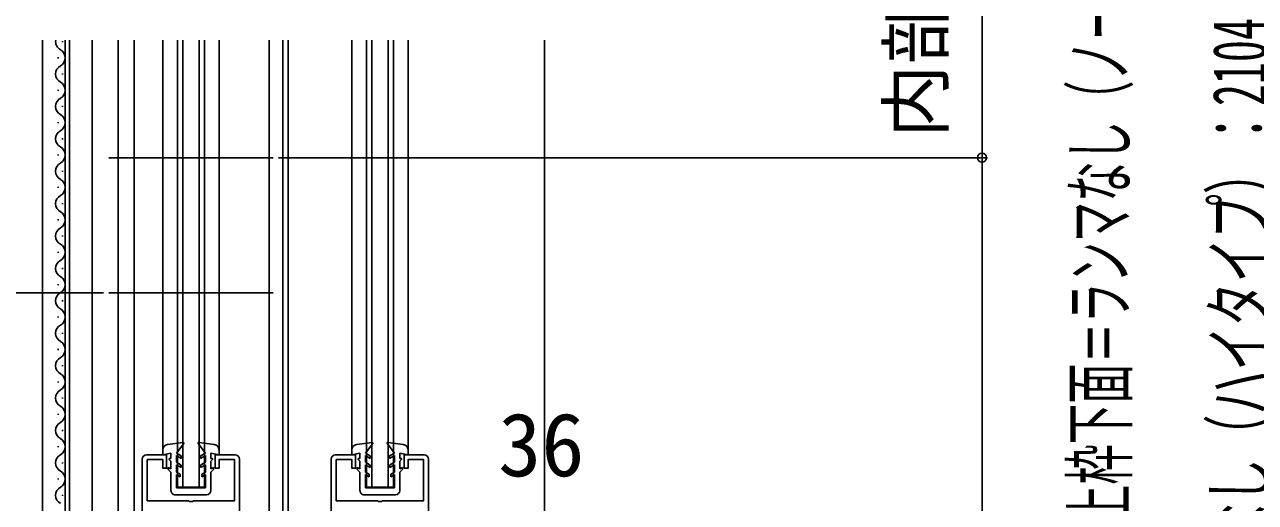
# Model space of a CAD drawing. Units: millimetres, scale not verified. Extents: x -700 to 700, y -1044 to 1037.
# Drawn here: x -299.3 to -71.4, y 187.9 to 276.4 of the extents above; entities that cross this region are included whole.
import ezdxf
from ezdxf.enums import TextEntityAlignment as Align

# ---------------------------------------------------------------- set-up
doc = ezdxf.new("R2010")
doc.units = ezdxf.units.MM
doc.header["$LTSCALE"] = 6
for name, color, linetype in [('0-3_YKK_11', 7, 'Continuous'), ('0-4_YKK_12', 2, 'Continuous'), ('0-5_YKK_13', 4, 'Continuous'), ('0-6_YKK_D', 6, 'Continuous')]:
    doc.layers.add(name, color=color, linetype=linetype)
doc.styles.add('ＭＳ ゴシック', font='')
doc.styles.get('ＭＳ ゴシック').set_extended_font_data('MS Gothic')

msp = doc.modelspace()

# ---------------------------------------------------------------- linework, layer by layer
at = {"layer": '0-3_YKK_11'}
for p, q in [((-277.5, 195.919), (-277.5, 87.719)), ((-242.5, 195.918), (-242.5, 105.718))]:
    msp.add_line(p, q, dxfattribs=at)
for points in [[(-260.3, 196.719), (-264, 196.719), (-264, 194.219), (-263.3, 194.219), (-263.3, 195.819), (-260.4, 195.819), (-260.4, 188.219), (-268.042, 188.219), (-268.225, 188.099), (-268.775, 188.099), (-268.958, 188.219), (-276.6, 188.219), (-276.6, 195.819), (-273.7, 195.819), (-273.7, 194.219), (-273, 194.219), (-273, 196.719), (-276.7, 196.719)], [(-225.3, 196.718), (-229, 196.718), (-229, 194.218), (-228.3, 194.218), (-228.3, 195.818), (-225.4, 195.818), (-225.4, 188.218), (-233.042, 188.218), (-233.225, 188.098), (-233.775, 188.098), (-233.958, 188.218), (-241.6, 188.218), (-241.6, 195.818), (-238.7, 195.818), (-238.7, 194.218), (-238, 194.218), (-238, 196.718), (-241.7, 196.718)], [(-275.3, 95.519), (-276.6, 95.519), (-276.6, 104.819), (-260.4, 104.819), (-260.4, 94.719), (-259.5, 94.719), (-259.5, 195.919)], [(-240.3, 113.518), (-241.6, 113.518), (-241.6, 122.818), (-225.4, 122.818), (-225.4, 112.718), (-224.5, 112.718), (-224.5, 195.918)]]:
    msp.add_lwpolyline(points, dxfattribs=at)
for centre, start, end in [((-276.7, 195.919), 90.00001, 179.99999), ((-260.3, 195.919), 0.00001, 89.99999), ((-241.7, 195.918), 90.00001, 179.99999), ((-225.3, 195.918), 0.00001, 89.99999)]:
    msp.add_arc(centre, 0.8, start, end, dxfattribs=at)
at = {"layer": '0-4_YKK_12'}
for p, q in [((-291.798, 131.218), (-291.798, 273.514)), ((-290.998, 131.218), (-290.998, 273.514)), ((-286.798, 131.218), (-286.798, 273.514)), ((-281.998, 86.218), (-281.998, 273.514)), ((-279, 273.514), (-279, 86.719)), ((-273.7, 273.514), (-273.7, 197.649)), ((-271, 190.719), (-271, 273.514)), ((-270, 190.719), (-270, 273.514)), ((-267, 190.719), (-267, 273.514)), ((-266, 190.719), (-266, 273.514)), ((-263.3, 273.514), (-263.3, 197.649)), ((-254, 273.514), (-254, 94.719)), ((-251.5, 273.514), (-251.5, 104.718)), ((-250.5, -224.281), (-250.5, 273.514)), ((-238.7, 273.514), (-238.7, 197.613)), ((-236, 190.718), (-236, 273.514)), ((-235, 190.718), (-235, 273.514)), ((-232, 190.718), (-232, 273.514)), ((-231, 190.718), (-231, 273.514)), ((-228.3, 273.514), (-228.3, 197.613)), ((-203, 273.514), (-203, 167.718)), ((-283.7, 251.719), (-253.3, 251.719)), ((-283.7, 226.719), (-253.3, 226.719)), ((-271, 190.719), (-266, 190.719)), ((-236, 190.718), (-231, 190.718))]:
    msp.add_line(p, q, dxfattribs=at)
msp.add_lwpolyline([(-295.998, 273.514), (-295.998, 86.216), (-289.797, 86.216)], dxfattribs=at)
at = {"layer": '0-5_YKK_13'}
for p, q in [((-292.299, 273.117), (-292.299, 273.317)), ((-293.059, 270.117), (-293.059, 270.317)), ((-292.299, 267.117), (-292.299, 267.317)), ((-293.059, 264.117), (-293.059, 264.317)), ((-292.299, 261.117), (-292.299, 261.317)), ((-293.059, 258.117), (-293.059, 258.317)), ((-292.299, 255.117), (-292.299, 255.317)), ((-293.059, 252.117), (-293.059, 252.317)), ((-292.299, 249.117), (-292.299, 249.317)), ((-293.059, 246.117), (-293.059, 246.317)), ((-292.299, 243.117), (-292.299, 243.317)), ((-293.059, 240.117), (-293.059, 240.317)), ((-292.299, 237.117), (-292.299, 237.317)), ((-293.059, 234.117), (-293.059, 234.317)), ((-292.299, 231.117), (-292.299, 231.317)), ((-293.059, 228.117), (-293.059, 228.317)), ((-292.299, 225.117), (-292.299, 225.317)), ((-293.059, 222.117), (-293.059, 222.317)), ((-292.299, 219.117), (-292.299, 219.317)), ((-293.059, 216.117), (-293.059, 216.317)), ((-292.299, 213.117), (-292.299, 213.317)), ((-293.059, 210.117), (-293.059, 210.317)), ((-292.299, 207.117), (-292.299, 207.317)), ((-293.059, 204.117), (-293.059, 204.317)), ((-292.299, 201.117), (-292.299, 201.317)), ((-293.059, 198.117), (-293.059, 198.317)), ((-272.832, 198.64), (-269.966, 199.023)), ((-271.2, 197.025), (-269.831, 198.782)), ((-265.8, 197.024), (-267.168, 198.782)), ((-264.167, 198.64), (-267.033, 199.023)), ((-237.832, 198.64), (-234.966, 199.023)), ((-236.2, 197.024), (-234.831, 198.782)), ((-230.8, 197.024), (-232.168, 198.782)), ((-229.167, 198.64), (-232.033, 199.023)), ((-272.2, 196.025), (-272.2, 197.025)), ((-271.2, 197.025), (-270.299, 196.505)), ((-271.2, 196.563), (-271.2, 195.325)), ((-271.2, 196.563), (-270.299, 196.043)), ((-270.299, 196.505), (-270.299, 196.043)), ((-265.8, 197.024), (-266.7, 196.505)), ((-265.8, 196.563), (-266.7, 196.043)), ((-266.7, 196.505), (-266.7, 196.043)), ((-265.8, 196.563), (-265.8, 195.325)), ((-264.8, 196.024), (-264.8, 197.024)), ((-237.2, 196.024), (-237.2, 197.024)), ((-236.2, 197.024), (-235.299, 196.504)), ((-236.2, 196.562), (-236.2, 195.324)), ((-236.2, 196.562), (-235.299, 196.043)), ((-235.299, 196.504), (-235.299, 196.043)), ((-230.8, 197.024), (-231.7, 196.504)), ((-230.8, 196.562), (-231.7, 196.043)), ((-231.7, 196.504), (-231.7, 196.043)), ((-230.8, 196.562), (-230.8, 195.324)), ((-229.8, 196.024), (-229.8, 197.024)), ((-292.299, 195.117), (-292.299, 195.317)), ((-272.7, 194.391), (-272.2, 194.102)), ((-272.7, 194.024), (-272.7, 194.391)), ((-272.2, 193.525), (-272.7, 194.024)), ((-272.2, 195.525), (-272.499, 195.824)), ((-272.2, 194.102), (-272.2, 195.525)), ((-270.299, 194.805), (-271.2, 195.325)), ((-270.299, 194.343), (-271.2, 194.863)), ((-271.2, 194.863), (-271.2, 193.525)), ((-270.299, 194.805), (-270.299, 194.343)), ((-266.7, 194.805), (-265.8, 195.325)), ((-266.7, 194.343), (-265.8, 194.863)), ((-266.7, 194.805), (-266.7, 194.343)), ((-265.8, 194.863), (-265.8, 193.525)), ((-264.8, 195.525), (-264.5, 195.824)), ((-264.8, 194.102), (-264.8, 195.525)), ((-264.3, 194.391), (-264.8, 194.102)), ((-264.8, 193.524), (-264.3, 194.024)), ((-264.3, 194.024), (-264.3, 194.391)), ((-237.7, 194.39), (-237.2, 194.102)), ((-237.7, 194.024), (-237.7, 194.39)), ((-237.2, 193.524), (-237.7, 194.024)), ((-237.2, 195.524), (-237.499, 195.824)), ((-237.2, 194.102), (-237.2, 195.524)), ((-235.299, 194.805), (-236.2, 195.324)), ((-235.299, 194.343), (-236.2, 194.862)), ((-236.2, 194.862), (-236.2, 193.524)), ((-235.299, 194.805), (-235.299, 194.343)), ((-231.7, 194.805), (-230.8, 195.324)), ((-231.7, 194.343), (-230.8, 194.862)), ((-231.7, 194.805), (-231.7, 194.343)), ((-230.8, 194.862), (-230.8, 193.524)), ((-229.8, 195.524), (-229.5, 195.824)), ((-229.8, 194.102), (-229.8, 195.524)), ((-229.3, 194.39), (-229.8, 194.102)), ((-229.8, 193.524), (-229.3, 194.024)), ((-229.3, 194.024), (-229.3, 194.39)), ((-293.059, 192.117), (-293.059, 192.317)), ((-272.2, 190.118), (-272.2, 193.525)), ((-271.2, 193.525), (-270.499, 193.12)), ((-270.499, 192.658), (-271.2, 193.063)), ((-271.2, 193.063), (-271.2, 190.618)), ((-270.499, 193.12), (-270.499, 192.658)), ((-265.8, 193.525), (-266.5, 193.12)), ((-266.5, 193.12), (-266.5, 192.658)), ((-266.5, 192.658), (-265.8, 193.063)), ((-265.8, 193.063), (-265.8, 190.623)), ((-264.8, 190.124), (-264.8, 193.524)), ((-237.2, 190.117), (-237.2, 193.524)), ((-236.2, 193.524), (-235.499, 193.12)), ((-235.499, 192.658), (-236.2, 193.062)), ((-236.2, 193.062), (-236.2, 190.617)), ((-235.499, 193.12), (-235.499, 192.658)), ((-230.8, 193.524), (-231.5, 193.12)), ((-231.5, 193.12), (-231.5, 192.658)), ((-231.5, 192.658), (-230.8, 193.062)), ((-230.8, 193.062), (-230.8, 190.623)), ((-229.8, 190.123), (-229.8, 193.524)), ((-292.299, 189.117), (-292.299, 189.317)), ((-271.399, 189.318), (-265.599, 189.324)), ((-271.2, 190.618), (-265.8, 190.623)), ((-236.399, 189.317), (-230.599, 189.323)), ((-236.2, 190.617), (-230.8, 190.623))]:
    msp.add_line(p, q, dxfattribs=at)
for points in [[(-272.2, 197.025), (-273.7, 196.725), (-273.7, 197.649)], [(-272.199, 196.025), (-272.499, 196.025), (-272.499, 195.824)], [(-264.8, 197.024), (-263.3, 196.724), (-263.3, 197.649)], [(-264.8, 196.024), (-264.5, 196.024), (-264.5, 195.824)], [(-237.2, 197.024), (-238.7, 196.724), (-238.7, 197.649)], [(-237.199, 196.024), (-237.499, 196.024), (-237.499, 195.824)], [(-229.8, 197.024), (-228.3, 196.724), (-228.3, 197.649)], [(-229.8, 196.024), (-229.5, 196.024), (-229.5, 195.824)]]:
    msp.add_lwpolyline(points, dxfattribs=at)
for centre, radius, start, end in [((-291.841, 273.217), 1.718, 170.077, 240.8092), ((-293.518, 270.217), 1.718, 299.1992, 60.80046), ((-291.841, 267.217), 1.718, 119.19047, 240.8092), ((-293.518, 264.217), 1.718, 299.1992, 60.80046), ((-291.841, 261.217), 1.718, 119.19047, 240.8092), ((-293.518, 258.217), 1.718, 299.1992, 60.80046), ((-291.841, 255.217), 1.718, 119.19047, 240.8092), ((-293.518, 252.217), 1.718, 299.1992, 60.80046), ((-291.841, 249.217), 1.718, 119.19047, 240.8092), ((-293.518, 246.217), 1.718, 299.1992, 60.80046), ((-291.841, 243.217), 1.718, 119.19047, 240.8092), ((-293.518, 240.217), 1.718, 299.1992, 60.80046), ((-291.841, 237.217), 1.718, 119.19047, 240.8092), ((-293.518, 234.217), 1.718, 299.1992, 60.80046), ((-291.841, 231.217), 1.718, 119.19047, 240.8092), ((-293.518, 228.217), 1.718, 299.1992, 60.80046), ((-291.841, 225.217), 1.718, 119.19047, 240.8092), ((-293.518, 222.217), 1.718, 299.1992, 60.80046), ((-291.841, 219.217), 1.718, 119.19047, 240.8092), ((-293.518, 216.217), 1.718, 299.1992, 60.80046), ((-291.841, 213.217), 1.718, 119.19047, 240.8092), ((-293.518, 210.217), 1.718, 299.1992, 60.80046), ((-291.841, 207.217), 1.718, 119.19047, 240.8092), ((-293.518, 204.217), 1.718, 299.1992, 60.80046), ((-291.841, 201.217), 1.718, 119.19047, 240.8092), ((-293.518, 198.217), 1.718, 299.1992, 60.80046), ((-272.7, 197.649), 1, 97.60325, 180.00023), ((-269.949, 198.874), 0.15, 322.09474, 96.54248), ((-267.05, 198.874), 0.15, 83.45624, 217.90398), ((-264.3, 197.649), 1, 359.99849, 82.39547), ((-237.7, 197.649), 1, 97.60325, 180.00023), ((-234.949, 198.874), 0.15, 322.09474, 96.54248), ((-232.05, 198.874), 0.15, 83.45624, 217.90398), ((-229.3, 197.649), 1, 359.99849, 82.39547), ((-291.841, 195.217), 1.718, 119.19047, 240.8092), ((-293.518, 192.217), 1.718, 299.1992, 60.80046), ((-291.841, 189.217), 1.718, 119.19047, 240.8092), ((-271.4, 190.118), 0.8, 179.99936, 270.05871), ((-265.6, 190.124), 0.8, 270.05871, 359.99936), ((-236.4, 190.117), 0.8, 179.99936, 270.05871), ((-230.6, 190.123), 0.8, 270.05871, 359.99936)]:
    msp.add_arc(centre, radius, start, end, dxfattribs=at)
at = {"layer": '0-6_YKK_D'}
for p, q in [((-252.3, 251.719), (-121, 251.719)), ((-284.7, 226.719), (-417, 226.719))]:
    msp.add_line(p, q, dxfattribs=at)
msp.add_lwpolyline([(-122, 121.219), (-122, 251.719), (-122, 406.164)], dxfattribs=at)
msp.add_circle((-122, 251.719), 0.85, dxfattribs=at)

# ---------------------------------------------------------------- texts
at = {"layer": '0-6_YKK_D', "style": 'ＭＳ ゴシック'}
msp.add_text('内部引き手：812.5', height=9.971, rotation=90, dxfattribs=at).set_placement((-126.278, 255.378), align=Align.BOTTOM_LEFT)
for s, width, p in [('ランマなし（ハイタイプ）：2104.5、ランマ付き：2417.5', 0.6, (-66.355, 155.204)), ('デッキ面～上枠下面＝ランマなし（ノーマルタイプ）：1904.5、', 0.55, (-92.267, 146.327))]:
    msp.add_text(s, height=9.971, rotation=90, dxfattribs=dict(at, width=width)).set_placement(p, align=Align.BOTTOM_LEFT)
msp.add_text('36', height=11.73, dxfattribs=at).set_placement((-211.591, 189.219), align=Align.BOTTOM_LEFT)

doc.saveas('drawing.dxf')
